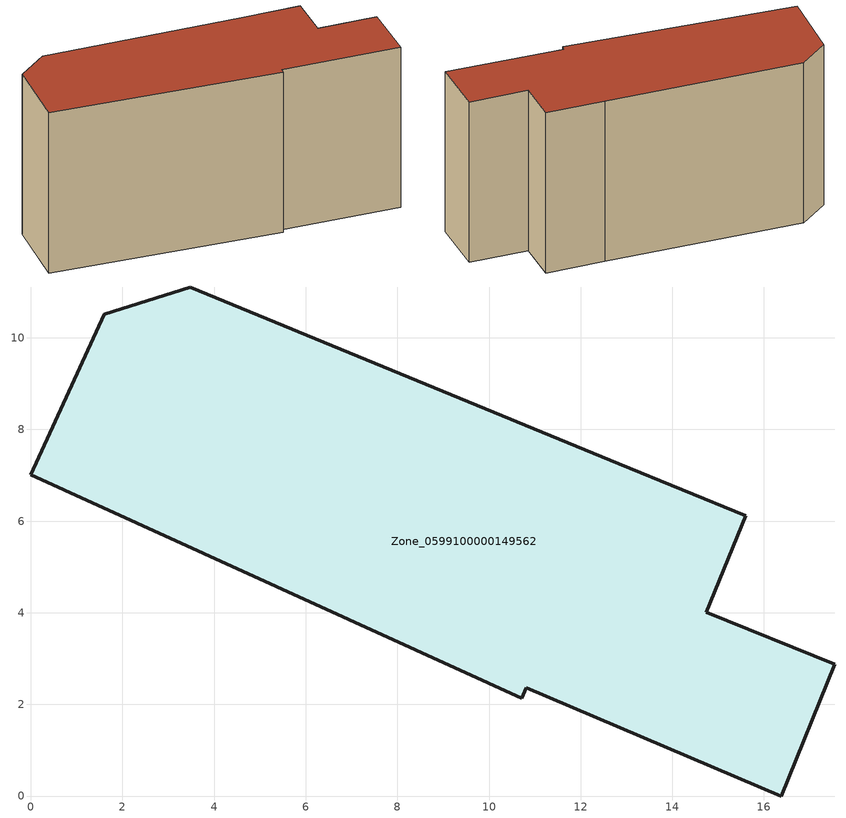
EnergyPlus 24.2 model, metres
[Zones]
Zone_0599100000149562
 floor ground (C_G): 14.75,4.01 17.54,2.87 16.38,0 10.82,2.37 10.72,2.13 0,7.01 1.6,10.52 3.48,11.11 12.83,7.25 15.61,6.12 z0
 wall outside (C_F): 10.72,2.13 10.82,2.37 16.38,0 17.54,2.87 14.75,4.01 15.61,6.12 12.83,7.25 3.48,11.11 1.6,10.52 0,7.01 10.72,2.13 z0:8.77
 roof outside (C_R): 14.75,4.01 15.61,6.12 12.83,7.25 3.48,11.11 1.6,10.52 0,7.01 10.72,2.13 10.82,2.37 16.38,0 17.54,2.87 z8.77
[BUILDING]
Pand.0599100000149562: North Axis=0; Terrain=City; Loads Convergence Tolerance Value=0.04; Temperature Convergence Tolerance Value=0.4; Solar Distribution=FullExterior; Maximum Number of Warmup Days=25; Minimum Number of Warmup Days=1
[Site:Location]
Rotterdam.The.Hague.AP_ZH_NLD Design_Conditions: Latitude=51.96; Longitude=4.45; Time Zone=1; Elevation=-4.5
[SITE:GROUNDTEMPERATURE:BUILDINGSURFACE]
18, 18, 18, 18, 18, 18, 18, 18, 18, 18, 18, 18
[MATERIAL] Thermal Absorptance=0.9; Solar Absorptance=0.7; Visible Absorptance=0.7
Name | Roughness | Thickness | Conductivity | Density | Specific Heat
G.TC.1946 | MediumSmooth | 0.15 | 1 | 540 | 1210
F.TC.1946 | Rough | 0.3 | 0.857143 | 1920 | 840
R.TC.1946 | MediumRough | 0.2 | 0.909091 | 1500 | 1000
[CONSTRUCTION]
C_G: G.TC.1946
C_F: F.TC.1946
C_R: R.TC.1946
[ZONE]
Zone_0599100000149562: Type=1; Multiplier=1; Ceiling Height=Autocalculate; Volume=Autocalculate; Floor Area=autocalculate; Part of Total Floor Area=Yes
[ZONEINFILTRATION:DESIGNFLOWRATE]
Infil_Zone_0599100000149562: Zone or ZoneList or Space or SpaceList=Zone_0599100000149562; Schedule=AlwaysOn; Design Flow Rate Calculation Method=Flow/Area; Flow Rate per Floor Area=0.003; Constant Term Coefficient=1; Temperature Term Coefficient=0; Velocity Term Coefficient=0; Velocity Squared Term Coefficient=0
[HVACTEMPLATE:ZONE:IDEALLOADSAIRSYSTEM]
Zone_0599100000149562: Maximum Heating Supply Air Temperature=50; Minimum Cooling Supply Air Temperature=13; Maximum Heating Supply Air Humidity Ratio=0.0156; Minimum Cooling Supply Air Humidity Ratio=0.0077; Heating Limit=NoLimit; Cooling Limit=NoLimit; Dehumidification Control Type=ConstantSensibleHeatRatio; Cooling Sensible Heat Ratio=0.7; Dehumidification Setpoint=60; Humidification Control Type=None; Humidification Setpoint=30; Outdoor Air Method=None; Outdoor Air Flow Rate per Person=0.00944; Outdoor Air Flow Rate per Zone Floor Area=0; Outdoor Air Flow Rate per Zone=0; Demand Controlled Ventilation Type=None; Outdoor Air Economizer Type=NoEconomizer; Heat Recovery Type=None; Sensible Heat Recovery Effectiveness=0.7; Latent Heat Recovery Effectiveness=0.65
[ZONECONTROL:THERMOSTAT]
ThermostatControl_Zone_0599100000149562: Zone or ZoneList=Zone_0599100000149562; Control Type Schedule=DualSetpointControlType; Control 1=Thermostat_Zone_0599100000149562; Temperature Difference Between Cutout And Setpoint=0
[THERMOSTATSETPOINT:DUALSETPOINT]
Thermostat_Zone_0599100000149562: Heating Setpoint Temperature Schedule=HeatingSetpoint_Zone_0599100000149562; Cooling Setpoint Temperature Schedule=CoolingSetpoint_Zone_0599100000149562
[SCHEDULE:COMPACT]
HeatingSetpoint_Zone_0599100000149562: Through: 12/31, For: AllDays, Until: 24:00, 21
CoolingSetpoint_Zone_0599100000149562: Through: 12/31, For: AllDays, Until: 24:00, 24
DualSetpointControlType: Through: 12/31, For: AllDays, Until: 24:00, 4
AlwaysOn: Through: 12/31, For: AllDays, Until: 24:00, 1
